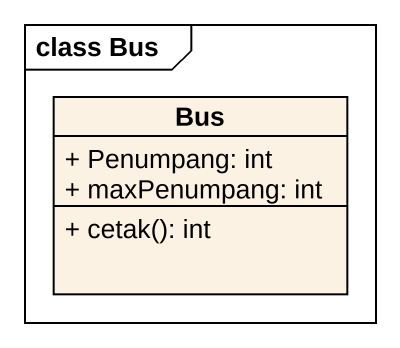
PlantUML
@startuml
mainframe class Bus
hide circle
hide empty members
skinparam classAttributeIconSize 0
class Bus {
  + Penumpang: int
  + maxPenumpang: int
  + cetak(): int
}
@enduml
